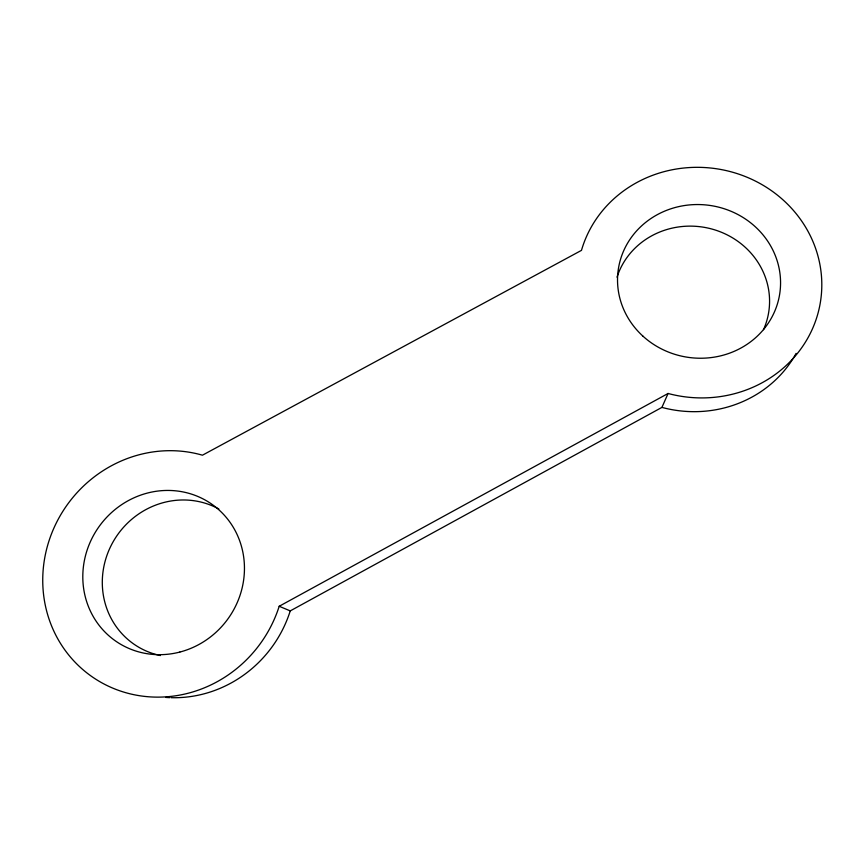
<?xml version="1.0" encoding="UTF-8"?>
<svg xmlns="http://www.w3.org/2000/svg" width="865" height="865" viewBox="0 0 865 865"><rect width="100%" height="100%" fill="white"/><g stroke="black" fill="none" stroke-linecap="round" stroke-linejoin="round"><path stroke-width="1.3" d="M171.086 697.677A119.911 113.931 -54.3 0 0 290.251 610.895L661.92 407.393L668.083 393.478A122.473 115.121 8.8 0 0 817.652 314.503A122.473 115.121 8.8 0 0 731.336 171.876A122.473 115.121 8.8 0 0 581.475 250.363L202.453 455.195A125.49 118.905 -53.7 0 0 48.927 541.101A125.49 118.905 -53.7 0 0 125.966 692.746A125.49 118.905 -53.7 0 0 279.2 606.268L668.083 393.478M279.2 606.268L290.251 610.895M160.403 655.562A79.926 75.947 -54.3 0 1 108.147 552.14A79.926 75.947 -54.3 0 1 218.845 508.988M616.994 277.178A78.077 73.644 9.2 0 1 718.037 230.966A78.077 73.644 9.2 0 1 763.503 329.673M169.767 697.633A119.911 113.931 -54.3 0 1 165.766 697.406M796.092 353.396A117.132 110.482 9.2 0 1 661.92 407.393M179.812 652.069A83.645 79.256 -53.6 0 0 224.111 514.989A83.645 79.256 -53.6 0 0 86.954 550.616A83.645 79.256 -53.6 0 0 179.812 652.069M642.836 336.063A81.634 76.736 8.7 0 0 778.284 300.825A81.634 76.736 8.7 0 0 675.998 207.286A81.634 76.736 8.7 0 0 642.836 336.063"/></g></svg>
